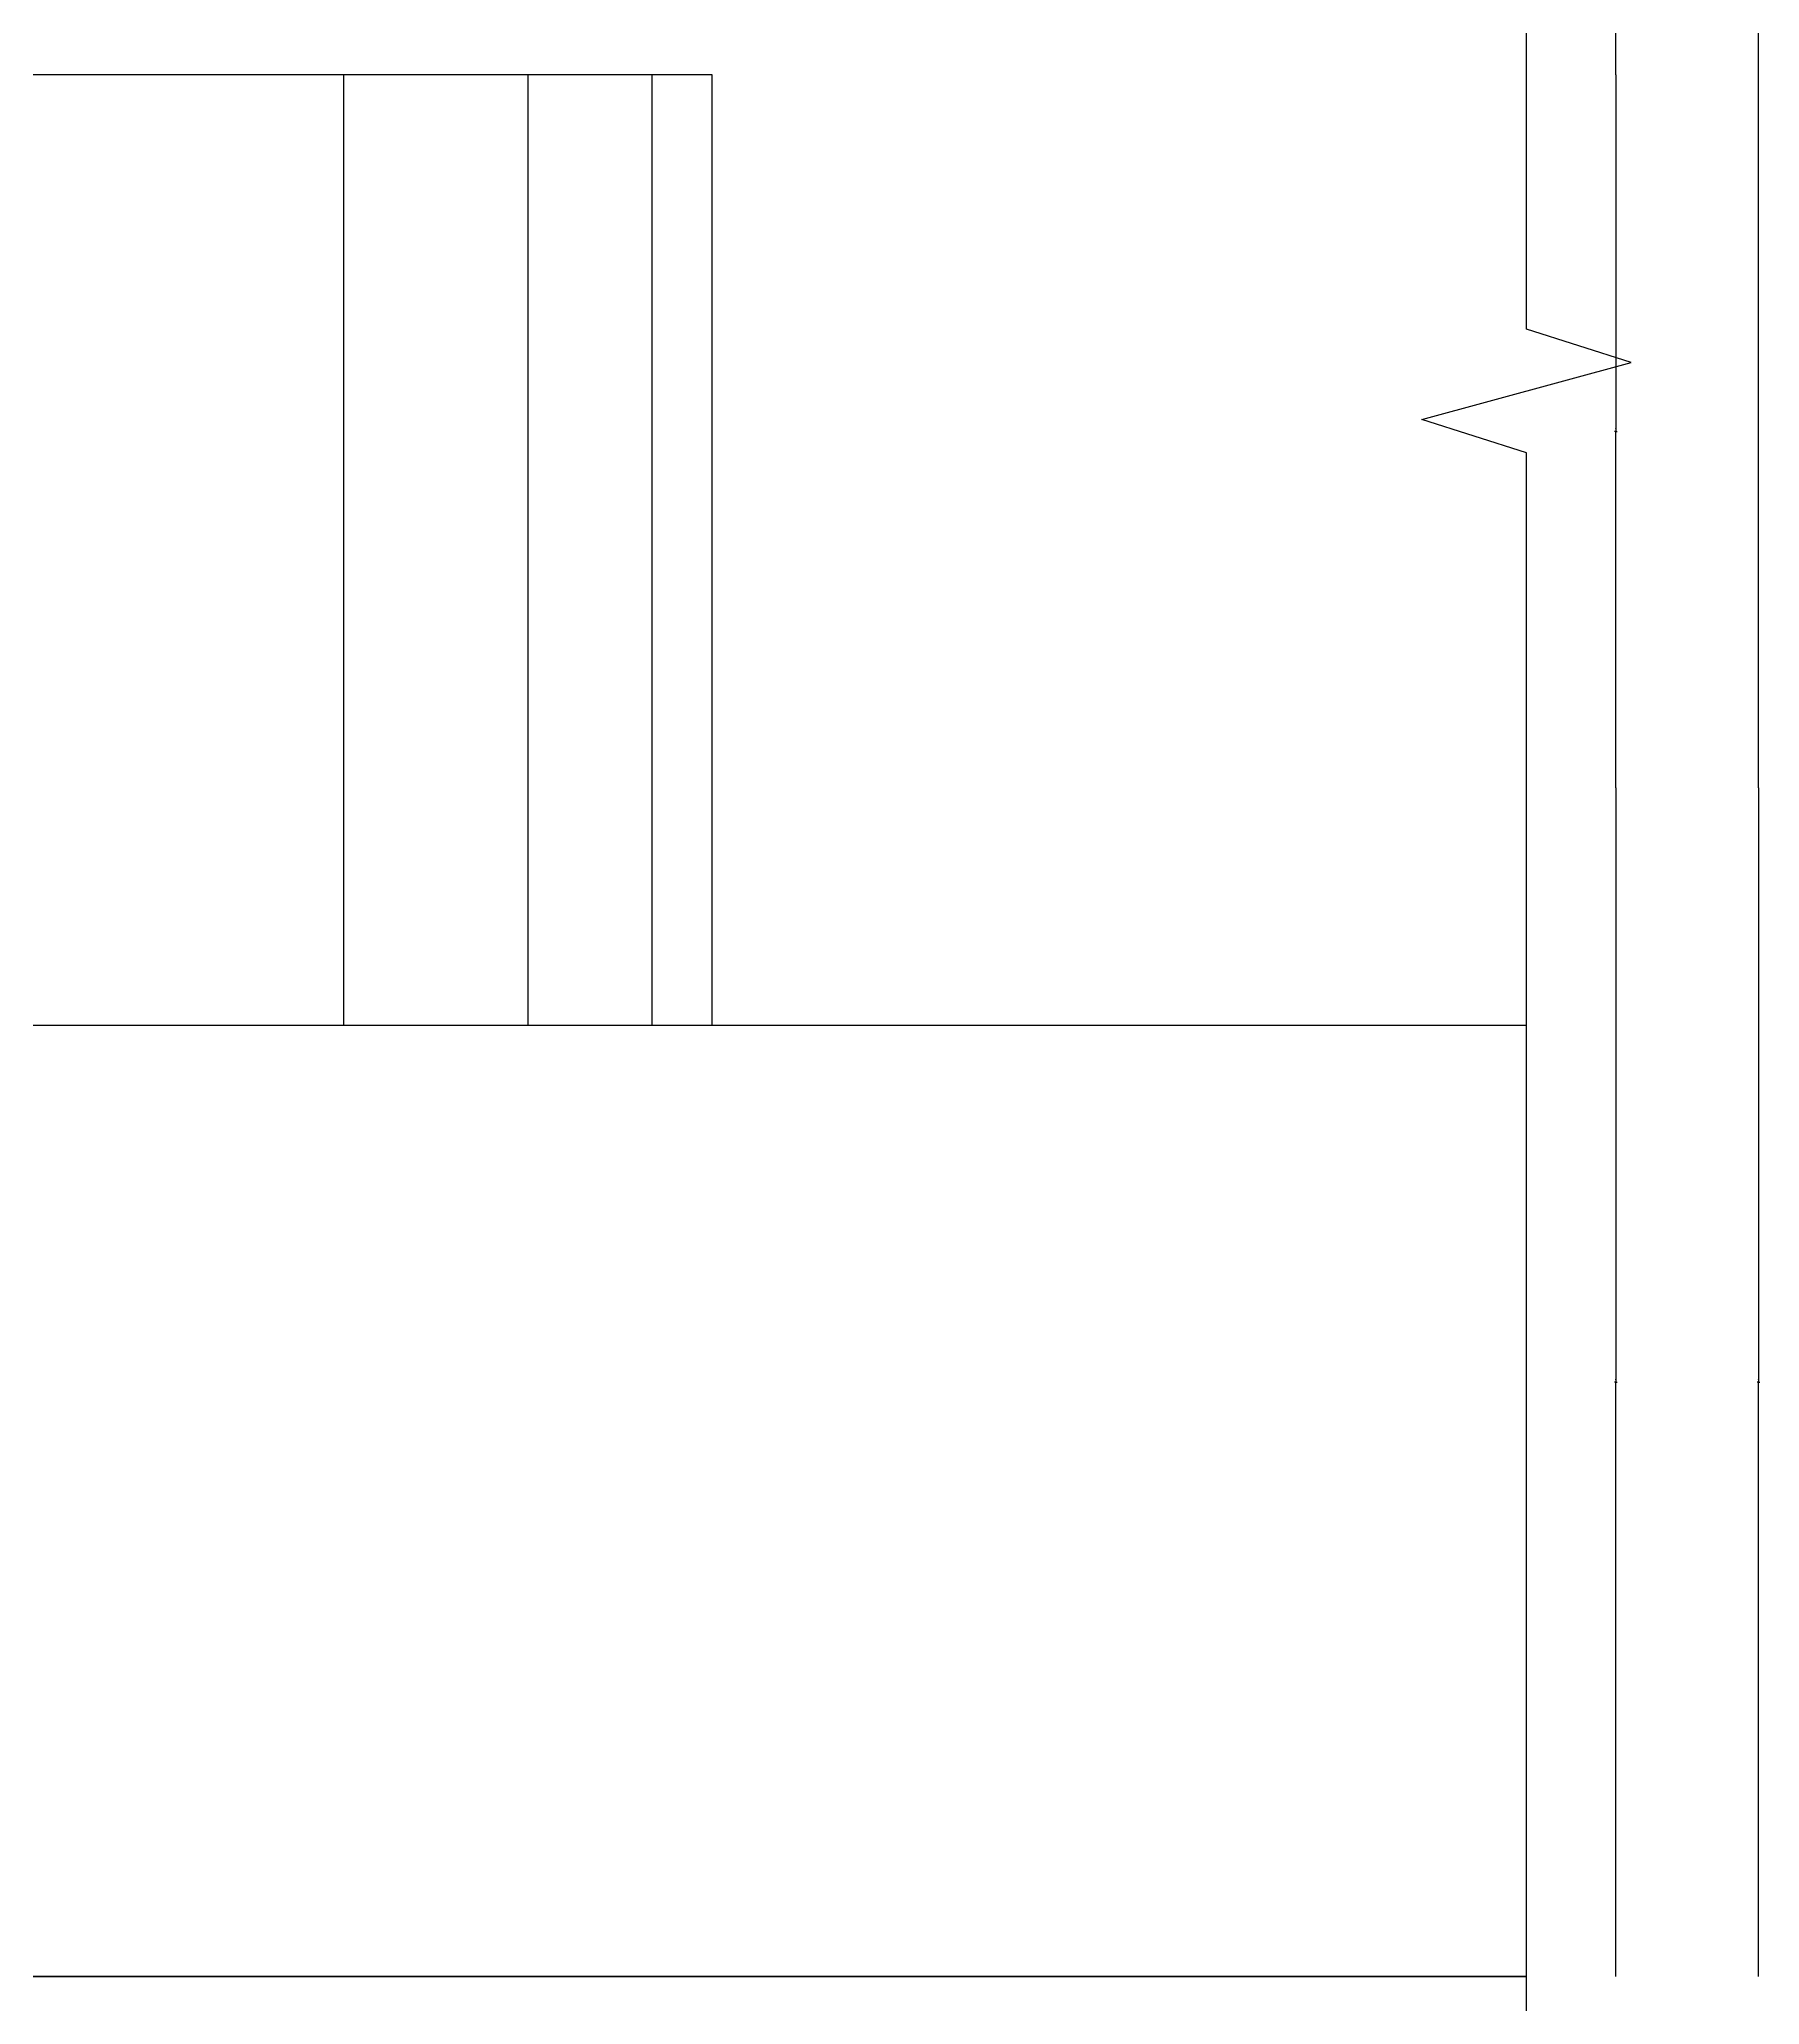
# Model space of a CAD drawing. Header units: metres. Extents: x 3468 to 10128, y -581 to 3010.
# Drawn here: x 6037 to 6760, y 628 to 1455 of the extents above; entities that cross this region are included whole.
import ezdxf

# ---------------------------------------------------------------- set-up
doc = ezdxf.new("R2010")
doc.units = ezdxf.units.M
for name, color, linetype in [('E_WALL', 7, 'Continuous'), ('LM', 141, 'Continuous'), ('OTHER', 7, 'Continuous'), ('PUB_DIM', 3, 'Continuous')]:
    doc.layers.add(name, color=color, linetype=linetype)
doc.dimstyles.get("Standard").update_dxf_attribs({"dimtxt": 2.5, "dimasz": 2.5, "dimexe": 1.25, "dimexo": 0.625, "dimtad": 1, "dimcen": 2.5, "dimazin": 3, "dimtfac": 1, "dimtmove": 0, "dimatfit": 3})

# ---------------------------------------------------------------- blocks, each defined once
blk = doc.blocks.new('*D17')
for p, q in [((6700, 1140), (6700, 890)), ((6699.75, 890), (6699.5, 890)), ((6700, 640), (6700, 890)), ((6700, 890), (6700, 890)), ((6700.25, 890), (6700.5, 890))]:
    blk.add_line(p, q)
at = {"layer": 'Defpoints'}
for p in [(6700, 1140), (6700, 890), (6700, 640)]:
    blk.add_point(p, dxfattribs=at)
at = {"layer": 'PUB_DIM', "insert": (6700, 891.125), "char_height": 1, "attachment_point": 5}
blk.add_mtext('0', dxfattribs=at)
blk = doc.blocks.new('*D18')
for p, q in [((6700, 1440), (6700, 1290)), ((6699.75, 1290), (6699.5, 1290)), ((6700, 1140), (6700, 1290)), ((6700, 1290), (6700, 1290)), ((6700.25, 1290), (6700.5, 1290))]:
    blk.add_line(p, q)
at = {"layer": 'Defpoints'}
for p in [(6700, 1440), (6700, 1290), (6700, 1140)]:
    blk.add_point(p, dxfattribs=at)
at = {"layer": 'PUB_DIM', "insert": (6700, 1291.125), "char_height": 1, "attachment_point": 5}
blk.add_mtext('0', dxfattribs=at)
blk = doc.blocks.new('*D19')
for p, q in [((6700, 1990), (6700, 1715)), ((6699.75, 1715), (6699.5, 1715)), ((6700, 1440), (6700, 1715)), ((6700, 1715), (6700, 1715)), ((6700.25, 1715), (6700.5, 1715))]:
    blk.add_line(p, q)
at = {"layer": 'Defpoints'}
for p in [(6700, 1990), (6700, 1715), (6700, 1440)]:
    blk.add_point(p, dxfattribs=at)
at = {"layer": 'PUB_DIM', "insert": (6700, 1716.125), "char_height": 1, "attachment_point": 5}
blk.add_mtext('0', dxfattribs=at)
blk = doc.blocks.new('*D23')
for p, q in [((6760, 1140), (6760, 890)), ((6759.75, 890), (6759.5, 890)), ((6760, 640), (6760, 890)), ((6760, 890), (6760, 890)), ((6760.25, 890), (6760.5, 890))]:
    blk.add_line(p, q)
at = {"layer": 'Defpoints'}
for p in [(6760, 1140), (6760, 890), (6760, 640)]:
    blk.add_point(p, dxfattribs=at)
at = {"layer": 'PUB_DIM', "insert": (6760, 891.125), "char_height": 1, "attachment_point": 5}
blk.add_mtext('0', dxfattribs=at)
blk = doc.blocks.new('*D24')
for p, q in [((6760, 2240), (6760, 1690)), ((6759.75, 1690), (6759.5, 1690)), ((6760, 1140), (6760, 1690)), ((6760, 1690), (6760, 1690)), ((6760.25, 1690), (6760.5, 1690))]:
    blk.add_line(p, q)
at = {"layer": 'Defpoints'}
for p in [(6760, 2240), (6760, 1690), (6760, 1140)]:
    blk.add_point(p, dxfattribs=at)
at = {"layer": 'PUB_DIM', "insert": (6760, 1691.125), "char_height": 1, "attachment_point": 5}
blk.add_mtext('0', dxfattribs=at)

msp = doc.modelspace()

# ---------------------------------------------------------------- linework, layer by layer
at = {"layer": 'E_WALL'}
for p, q in [((6320, 1440), (3920, 1440)), ((6320, 1040), (6320, 1440)), ((6662.49, 1040), (3512.49, 1040)), ((6662.49, 640), (3512.49, 640)), ((3512.49, 640), (6662.49, 640))]:
    msp.add_line(p, q, dxfattribs=at)
at = {"layer": 'LM'}
for p, q in [((6165.07, 1040), (6165.07, 1440)), ((6242.66, 1040), (6242.66, 1440)), ((6294.75, 1040), (6294.75, 1440))]:
    msp.add_line(p, q, dxfattribs=at)
at = {"layer": 'OTHER'}
for p, q in [((6662.49, 1333.02), (6662.49, 2380.04)), ((6706.49, 1319.02), (6662.49, 1333.02)), ((6618.49, 1295.02), (6706.49, 1319.02)), ((6662.49, 1281.02), (6618.49, 1295.02)), ((6662.49, 530), (6662.49, 1281.02))]:
    msp.add_line(p, q, dxfattribs=at)

# ---------------------------------------------------------------- dimensions: what is measured, and where the dimension line sits
at = {"layer": 'PUB_DIM'}
for base, p1, p2, picture, middle in [((6760, 1690), (6760, 1140), (6760, 2240), '*D24', (6760, 1691.125)), ((6700, 1715), (6700, 1440), (6700, 1990), '*D19', (6700, 1716.125)), ((6700, 1290), (6700, 1140), (6700, 1440), '*D18', (6700, 1291.125)), ((6700, 890), (6700, 640), (6700, 1140), '*D17', (6700, 891.125)), ((6760, 890), (6760, 640), (6760, 1140), '*D23', (6760, 891.125))]:
    dim = msp.add_linear_dim(base=base, p1=p1, p2=p2, dimstyle='Standard', dxfattribs=at)
    dim.commit()
    dim.dimension.update_dxf_attribs({"geometry": picture, "text_midpoint": middle})

doc.saveas('drawing.dxf')
